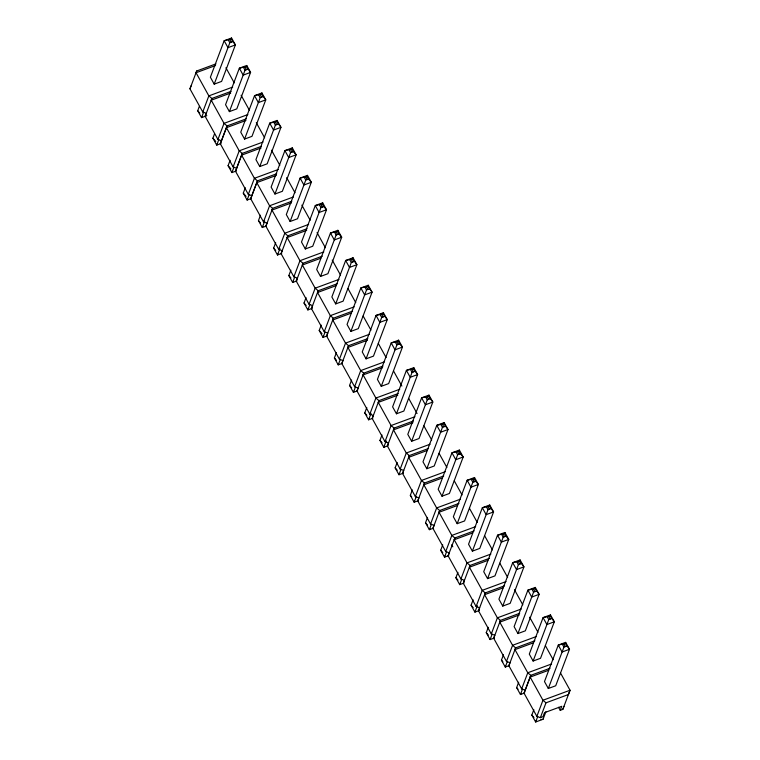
<?xml version="1.0" encoding="UTF-8"?>
<svg xmlns="http://www.w3.org/2000/svg" width="760" height="760" viewBox="0 0 760 760"><rect width="100%" height="100%" fill="white"/><g stroke="black" fill="none" stroke-linecap="round" stroke-linejoin="round"><path stroke-width="1.14" d="M201.941 116.527L201.542 117.638L206.834 115.691M214.196 84.141L227.99 47.652L235.391 44.925L231.173 39.111L231.572 38L224.162 40.736L210.377 77.216L214.196 84.141L221.607 81.405L235.391 44.925L231.572 38M217.132 144.001L216.733 145.112L220.96 143.555M229.387 111.615L243.171 75.126L250.581 72.39L246.354 66.585L246.753 65.474L239.343 68.201L225.559 104.69L229.387 111.615L236.797 108.879L250.581 72.39L246.753 65.474M232.313 171.475L231.914 172.586L236.151 171.019M244.577 139.08L258.362 102.6L265.772 99.864L261.544 94.059L261.944 92.938L254.534 95.674L240.749 132.164L244.577 139.08L251.978 136.344L265.772 99.864L261.944 92.938M247.503 198.939L247.105 200.051L251.332 198.493M259.758 166.554L273.543 130.064L280.953 127.338L276.726 121.524L277.124 120.412L269.724 123.148L255.93 159.629L259.758 166.554L267.168 163.818L280.953 127.338L277.124 120.412M262.684 226.413L262.285 227.525L266.522 225.967M274.949 194.028L288.733 157.538L296.144 154.802L293.351 151.591L291.916 148.998L292.315 147.886L284.905 150.613L271.12 187.102L274.949 194.028L282.359 191.292L296.144 154.802L292.315 147.886M277.875 253.878L277.476 254.999L281.703 253.431M290.13 221.493L303.924 185.012L311.324 182.276L308.541 179.066L307.106 176.472L307.505 175.351L300.095 178.087L286.311 214.576L290.13 221.493L297.54 218.756L311.324 182.276L307.505 175.351M293.065 281.352L292.657 282.463L296.894 280.905M305.32 248.966L319.105 212.477L326.515 209.75L323.722 206.53L322.287 203.936L322.687 202.825L315.276 205.561L301.492 242.041L305.32 248.966L312.731 246.23L326.515 209.75L322.687 202.825M308.247 308.826L307.847 309.938L312.084 308.38M320.511 276.44L334.295 239.951L341.705 237.215L338.912 234.004L337.478 231.41L337.877 230.299L330.467 233.025L316.683 269.515L320.511 276.44L327.911 273.704L341.705 237.215L337.877 230.299M323.437 336.291L323.038 337.411L327.265 335.844M335.692 303.905L349.476 267.425L356.887 264.689L352.659 258.885L353.058 257.763L345.658 260.499L331.863 296.989L335.692 303.905L343.102 301.169L356.887 264.689L353.058 257.763M338.618 363.764L338.219 364.876L342.456 363.318M350.882 331.379L364.667 294.889L372.077 292.163L367.849 286.349L368.248 285.238L360.838 287.974L347.054 324.453L350.882 331.379L358.292 328.643L372.077 292.163L368.248 285.238M353.808 391.238L353.409 392.35L357.637 390.792M366.063 358.853L379.858 322.363L387.258 319.627L383.04 313.823L383.439 312.712L376.029 315.438L362.244 351.927L366.063 358.853L373.474 356.117L387.258 319.627L383.439 312.712M368.999 418.703L368.59 419.824L372.827 418.256M381.254 386.317L395.038 349.837L402.448 347.101L399.655 343.89L398.221 341.297L398.62 340.176L391.21 342.912L377.425 379.401L381.254 386.317L388.664 383.581L402.448 347.101L398.62 340.176M384.18 446.177L383.781 447.288L388.018 445.73M396.445 413.791L410.229 377.302L417.639 374.575L413.411 368.762L413.81 367.65L406.401 370.386L392.616 406.866L396.445 413.791L403.845 411.055L417.639 374.575L413.81 367.65M399.37 473.651L398.971 474.762L403.199 473.204M411.625 441.256L425.41 404.776L432.82 402.04L428.592 396.235L428.991 395.124L421.591 397.851L407.797 434.34L411.625 441.256L419.035 438.529L432.82 402.04L428.991 395.124M414.551 501.115L414.152 502.236L418.389 500.669M426.816 468.73L440.601 432.25L448.01 429.514L443.783 423.709L444.182 422.588L436.772 425.324L422.987 461.814L426.816 468.73L434.226 465.994L448.01 429.514L444.182 422.588M429.742 528.589L429.343 529.701L433.57 528.143M441.997 496.204L455.791 459.714L463.191 456.988L460.408 453.767L458.964 451.174L459.373 450.062L451.962 452.798L438.178 489.278L441.997 496.204L449.407 493.468L463.191 456.988L459.373 450.062M444.933 556.063L444.524 557.175L448.761 555.617M457.188 523.668L470.972 487.189L478.382 484.452L475.589 481.241L474.154 478.648L474.553 477.536L467.144 480.263L453.359 516.753L457.188 523.668L464.597 520.942L478.382 484.452L474.553 477.536M460.113 583.528L459.714 584.649L463.952 583.082M472.378 551.142L486.162 514.663L493.572 511.926L489.345 506.122L489.744 505.001L482.334 507.737L468.549 544.226L472.378 551.142L479.778 548.406L493.572 511.926L489.744 505.001M475.304 611.002L474.905 612.114L479.132 610.556M487.559 578.616L501.344 542.127L508.753 539.4L505.961 536.18L504.526 533.586L504.925 532.475L497.524 535.211L483.73 571.691L487.559 578.616L494.969 575.88L508.753 539.4L504.925 532.475M490.485 638.476L490.086 639.587L494.323 638.029M502.75 606.081L516.534 569.601L523.944 566.865L519.716 561.061L520.115 559.949L512.706 562.675L498.921 599.165L502.75 606.081L510.159 603.355L523.944 566.865L520.115 559.949M505.675 665.94L505.276 667.061L509.504 665.494M517.931 633.555L531.725 597.075L539.125 594.339L534.897 588.525L535.306 587.413L527.896 590.149L514.111 626.639L517.931 633.555L525.341 630.819L539.125 594.339L535.306 587.413M520.856 693.414L520.457 694.526L524.694 692.968M533.121 661.029L546.906 624.539L554.315 621.803L550.088 615.999L550.487 614.887L543.077 617.623L529.292 654.103L533.121 661.029L540.531 658.293L554.315 621.803L550.487 614.887M536.047 720.889L535.648 722L543.058 719.264L545.899 711.74M548.311 688.494L562.096 652.014L569.506 649.278L565.278 643.473L565.678 642.361L558.267 645.088L544.483 681.577L548.311 688.494L555.712 685.767L569.506 649.278L565.678 642.361M231.125 91.361L211.879 98.458L208.848 95.883L196.052 72.741L196.688 70.993L215.935 63.887M261.497 146.3L242.25 153.406L236.645 168.255L233.13 166.943L220.333 143.802L227.069 125.932L224.029 123.357L211.242 100.206L211.879 98.458L205.152 116.328L217.939 139.469L221.454 140.78L227.069 125.932L246.316 118.826M307.059 228.712L287.812 235.818L284.781 233.234L271.985 210.093L272.622 208.344L291.868 201.239M322.249 256.177L302.993 263.283L299.962 260.709L287.175 237.566L287.812 235.818L281.086 253.678L293.873 276.82L297.388 278.131L296.267 281.152L309.063 304.294L312.578 305.606L311.457 308.617L324.254 331.769L327.76 333.079L326.638 336.091L339.435 359.233L342.95 360.544L341.829 363.565L354.625 386.707L358.131 388.018L357.01 391.029L369.806 414.181L373.322 415.483L372.2 418.503L384.997 441.645L388.502 442.956L387.391 445.977L400.188 469.119L403.693 470.43L402.572 473.442L415.368 496.594L418.883 497.895L417.762 500.916L430.559 524.058L434.065 525.369L432.943 528.39L445.74 551.532L449.255 552.843L448.134 555.855L460.93 579.006L464.436 580.308L463.324 583.328L476.111 606.471L479.626 607.781L478.505 610.803L491.302 633.944L494.817 635.255L493.696 638.267L506.492 661.418L509.998 662.72L508.877 665.741L521.673 688.883L525.188 690.194L530.793 675.345L550.04 668.239M337.43 283.651L318.183 290.757L315.153 288.183L302.356 265.031L302.993 263.283L296.267 281.152M352.621 311.125L333.374 318.231L330.344 315.647L317.547 292.505L318.183 290.757L311.457 308.617M367.802 338.589L348.555 345.695L345.524 343.121L332.728 319.979L333.374 318.231L326.638 336.091M382.992 366.063L363.745 373.169L360.715 370.595L347.918 347.444L348.555 345.695L341.829 363.565M398.183 393.537L378.926 400.644L375.896 398.059L363.109 374.917L363.745 373.169L357.01 391.029M413.364 421.002L394.117 428.108L391.087 425.534L378.29 402.391L378.926 400.644L372.2 418.503M428.555 448.476L409.308 455.582L406.277 453.007L393.481 429.856L394.117 428.108L387.391 445.977M443.735 475.95L424.488 483.056L421.458 480.472L408.661 457.33L409.308 455.582L402.572 473.442M458.926 503.414L439.679 510.52L436.648 507.946L423.852 484.804L424.488 483.056L417.762 500.916M474.116 530.889L454.86 537.994L451.829 535.42L439.033 512.269L439.679 510.52L432.943 528.39M489.297 558.362L470.05 565.468L467.02 562.885L454.224 539.742L454.86 537.994L448.134 555.855M504.488 585.827L485.241 592.933L482.21 590.358L469.414 567.216L470.05 565.468L463.324 583.328M519.669 613.301L500.422 620.407L497.392 617.832L484.595 594.681L485.241 592.933L478.505 610.803M534.859 640.775L515.612 647.881L512.582 645.297L499.786 622.155L500.422 620.407L493.696 638.267M558.533 707.284L560.225 710.343L561.744 706.306L544.502 712.671L542.982 716.708L540.369 717.668L536.864 716.357L524.067 693.215L530.793 675.345L527.763 672.771L514.966 649.629L515.612 647.881L508.877 665.741M205.152 116.328L206.264 113.306L202.758 111.995L189.962 88.853L191.083 85.842M220.333 143.802L221.454 140.78M276.688 173.774L257.44 180.87L251.826 195.719L248.32 194.408L235.524 171.266L236.645 168.255M281.086 253.678L282.197 250.667L278.692 249.356L265.895 226.204L267.017 223.193L263.501 221.882L250.705 198.74L251.826 195.719M524.067 693.215L525.188 690.194M560.225 710.343L562.827 709.375L563.948 706.363M232.607 41.705L229.824 42.731L227.99 47.652L224.162 40.736L231.173 39.111M247.788 69.179L245.014 70.205L243.171 75.126L239.343 68.201L246.354 66.585M262.979 96.653L260.195 97.679L258.362 102.6L254.534 95.674L261.544 94.059M278.16 124.117L275.386 125.143L273.543 130.064L269.724 123.148L276.726 121.524M293.351 151.591L290.577 152.618L288.733 157.538L284.905 150.613L291.916 148.998M308.541 179.066L305.757 180.091L303.924 185.012L300.095 178.087L307.106 176.472M323.722 206.53L320.948 207.556L319.105 212.477L315.276 205.561L322.287 203.936M338.912 234.004L336.129 235.03L334.295 239.951L330.467 233.025L337.478 231.41M354.094 261.478L351.32 262.504L349.476 267.425L345.658 260.499L352.659 258.885M369.284 288.942L366.51 289.969L364.667 294.889L360.838 287.974L367.849 286.349M384.474 316.416L381.691 317.442L379.858 322.363L376.029 315.438L383.04 313.823M399.655 343.89L396.881 344.916L395.038 349.837L391.21 342.912L398.221 341.297M414.846 371.355L412.062 372.381L410.229 377.302L406.401 370.386L413.411 368.762M430.027 398.829L427.253 399.855L425.41 404.776L421.591 397.851L428.592 396.235M445.217 426.303L442.443 427.329L440.601 432.25L436.772 425.324L443.783 423.709M460.408 453.767L457.624 454.793L455.791 459.714L451.962 452.798L458.964 451.174M475.589 481.241L472.815 482.267L470.972 487.189L467.144 480.263L474.154 478.648M490.779 508.715L487.996 509.742L486.162 514.663L482.334 507.737L489.345 506.122M505.961 536.18L503.186 537.206L501.344 542.127L497.524 535.211L504.526 533.586M521.151 563.654L518.367 564.68L516.534 569.601L512.706 562.675L519.716 561.061M536.341 591.128L533.558 592.154L531.725 597.075L527.896 590.149L534.897 588.525M551.522 618.592L548.748 619.619L546.906 624.539L543.077 617.623L550.088 615.999M566.713 646.067L563.929 647.092L562.096 652.014L558.267 645.088L565.278 643.473M189.962 88.853L196.688 70.993M203.575 112.271L201.542 117.638L197.714 110.722L199.339 106.419M202.758 111.995L208.848 95.883L232.684 87.087M218.756 139.745L216.733 145.112L212.905 138.196L214.529 133.893M217.939 139.469L224.029 123.357L247.865 114.561M233.947 167.209L231.914 172.586L228.085 165.661L230.118 160.293M233.13 166.943L239.219 150.822L263.055 142.025M235.524 171.266L242.25 153.406L239.219 150.822L226.423 127.68L245.927 120.479M249.128 194.684L247.105 200.051L243.276 193.135L245.309 187.758M248.32 194.408L254.41 178.296L278.245 169.499M250.705 198.74L257.44 180.87L254.41 178.296L241.613 155.154L261.117 147.953M264.727 221.075L262.285 227.525L258.457 220.6L260.49 215.232M263.501 221.882L269.591 205.77L293.426 196.973M265.895 226.204L272.622 208.344L269.591 205.77L256.794 182.618L276.298 175.427M279.908 248.548L277.476 254.999L273.647 248.073L275.68 242.706M278.692 249.356L284.781 233.234L308.617 224.438M294.69 277.096L292.657 282.463L288.838 275.548L290.861 270.17M293.873 276.82L299.962 260.709L323.798 251.911M309.88 304.57L307.847 309.938L304.019 303.012L306.052 297.644M309.063 304.294L315.153 288.183L338.988 279.385M325.062 332.034L323.038 337.411L319.209 330.486L321.242 325.118M324.254 331.769L330.344 315.647L354.179 306.85M340.252 359.508L338.219 364.876L334.39 357.96L336.423 352.583M339.435 359.233L345.524 343.121L369.36 334.324M355.442 386.983L353.409 392.35L349.581 385.424L351.614 380.057M354.625 386.707L360.715 370.595L384.55 361.798M371.032 413.373L368.59 419.824L364.772 412.898L366.795 407.531M369.806 414.181L375.896 398.059L399.731 389.262M386.213 440.847L383.781 447.288L379.952 440.373L381.985 434.995M384.997 441.645L391.087 425.534L414.922 416.736M400.995 469.385L398.971 474.762L395.143 467.837L397.176 462.469M400.188 469.119L406.277 453.007L430.112 444.21M416.185 496.859L414.152 502.236L410.324 495.311L412.357 489.943M415.368 496.594L421.458 480.472L445.293 471.675M431.376 524.333L429.343 529.701L425.514 522.785L427.548 517.408M430.559 524.058L436.648 507.946L460.484 499.149M446.557 551.798L444.524 557.175L440.705 550.25L442.728 544.882M445.74 551.532L451.829 535.42L475.665 526.623M461.748 579.272L459.714 584.649L455.886 577.723L457.919 572.356M460.93 579.006L467.02 562.885L490.856 554.087M477.337 605.672L474.905 612.114L471.077 605.197L473.109 599.82M476.111 606.471L482.21 590.358L506.046 581.561M492.119 634.211L490.086 639.587L486.257 632.662L488.291 627.294M491.302 633.944L497.392 617.832L521.227 609.035M507.3 661.684L505.276 667.061L501.448 660.136L503.481 654.769M506.492 661.418L512.582 645.297L536.417 636.5M522.49 689.158L520.457 694.526L516.639 687.61L518.662 682.233M521.673 688.883L527.763 672.771L551.598 663.974M537.681 716.623L535.648 722L531.819 715.075L533.852 709.707M536.864 716.357L542.953 700.245L570.038 690.241L560.586 673.132M540.369 717.668L545.984 702.819L568.442 694.526L570.038 690.241L562.827 709.375M196.052 72.741L215.555 65.54M211.242 100.206L230.736 93.014M271.985 210.093L291.488 202.891M287.175 237.566L306.669 230.365M302.356 265.031L320.777 258.238M317.547 292.505L335.967 285.703M332.728 319.979L351.148 313.177M347.918 347.444L367.422 340.252M363.109 374.917L382.603 367.716M378.29 402.391L397.793 395.19M393.481 429.856L412.984 422.665M408.661 457.33L427.082 450.528M423.852 484.804L442.272 478.002M439.033 512.269L457.453 505.476M454.224 539.742L472.644 532.94M469.414 567.216L487.825 560.414M484.595 594.681L503.015 587.889M499.786 622.155L519.289 614.954M514.966 649.629L533.387 642.827M548.577 670.301L530.157 677.093L542.953 700.245L545.984 702.819M540.939 719.568L543.058 719.264M197.714 110.722L199.814 113.126M212.905 138.196L215.697 141.407M228.085 165.661L230.879 168.872M243.276 193.135L246.069 196.346M258.457 220.6L260.556 223.012M273.647 248.073L275.738 250.487M288.838 275.548L290.928 277.951M304.019 303.012L306.118 305.425M319.209 330.486L322.002 333.697M334.39 357.96L336.49 360.363M349.581 385.424L351.671 387.837M364.772 412.898L366.861 415.312M379.952 440.373L382.052 442.776M395.143 467.837L397.233 470.25M410.324 495.311L411.72 496.917M425.514 522.785L427.604 525.188M440.705 550.25L442.795 552.663M455.886 577.723L457.985 580.136M471.077 605.197L473.166 607.601M486.257 632.662L488.357 635.075M501.448 660.136L502.844 661.741M516.639 687.61L518.035 689.216M531.819 715.075L533.919 717.487M229.776 39.624L231.211 42.218M244.967 67.098L246.401 69.692M260.158 94.572L261.592 97.166M275.338 122.037L276.773 124.63M290.529 149.511L291.963 152.105M305.71 176.985L307.144 179.578M320.901 204.45L322.335 207.043M336.091 231.923L337.526 234.517M351.272 259.397L352.706 261.991M366.462 286.862L367.897 289.455M381.644 314.336L383.078 316.93M396.834 341.8L398.269 344.403M412.024 369.274L413.459 371.868M427.205 396.748L428.64 399.342M442.396 424.213L443.83 426.816M457.577 451.687L459.012 454.28M472.767 479.161L474.202 481.755M487.948 506.625L489.392 509.228M503.139 534.1L504.573 536.693M518.329 561.573L519.764 564.167M533.51 589.038L534.945 591.641M548.701 616.512L550.135 619.106M563.882 643.986L565.317 646.579M228.389 40.137L229.824 42.731M243.58 67.611L245.014 70.205M258.761 95.085L260.195 97.679M273.952 122.55L275.386 125.143M289.142 150.024L290.577 152.618M304.323 177.489L305.757 180.091M319.513 204.962L320.948 207.556M334.695 232.436L336.129 235.03M349.885 259.901L351.32 262.504M365.075 287.375L366.51 289.969M380.256 314.849L381.691 317.442M395.447 342.313L396.881 344.916M410.628 369.787L412.062 372.381M425.818 397.262L427.253 399.855M440.999 424.726L442.443 427.329M456.19 452.2L457.624 454.793M471.38 479.674L472.815 482.267M486.561 507.139L487.996 509.742M501.752 534.612L503.186 537.206M516.933 562.086L518.367 564.68M532.123 589.551L533.558 592.154M547.314 617.025L548.748 619.619M562.495 644.499L563.929 647.092M225.919 67.773L234.26 82.868M241.11 95.247L249.451 110.343M256.291 122.711L264.642 137.807M271.481 150.185L279.822 165.281M286.662 177.659L295.013 192.755M301.853 205.124L310.194 220.219M317.043 232.598L325.385 247.694M332.224 260.072L340.565 275.167M347.966 288.543L355.756 302.632M363.156 316.017L370.947 330.106M378.337 343.491L386.127 357.58M393.528 370.956L401.869 386.051M408.719 398.43L417.059 413.526M423.899 425.904L431.69 439.983M439.09 453.368L446.88 467.457M454.271 480.842L462.061 494.931M469.462 508.317L477.251 522.395M484.652 535.781L492.433 549.869M499.833 563.255L507.623 577.343M514.463 589.722L522.813 604.808M529.653 617.186L537.994 632.282M545.395 645.667L553.185 659.756M451.697 544.797L452.817 546.829"/></g></svg>
